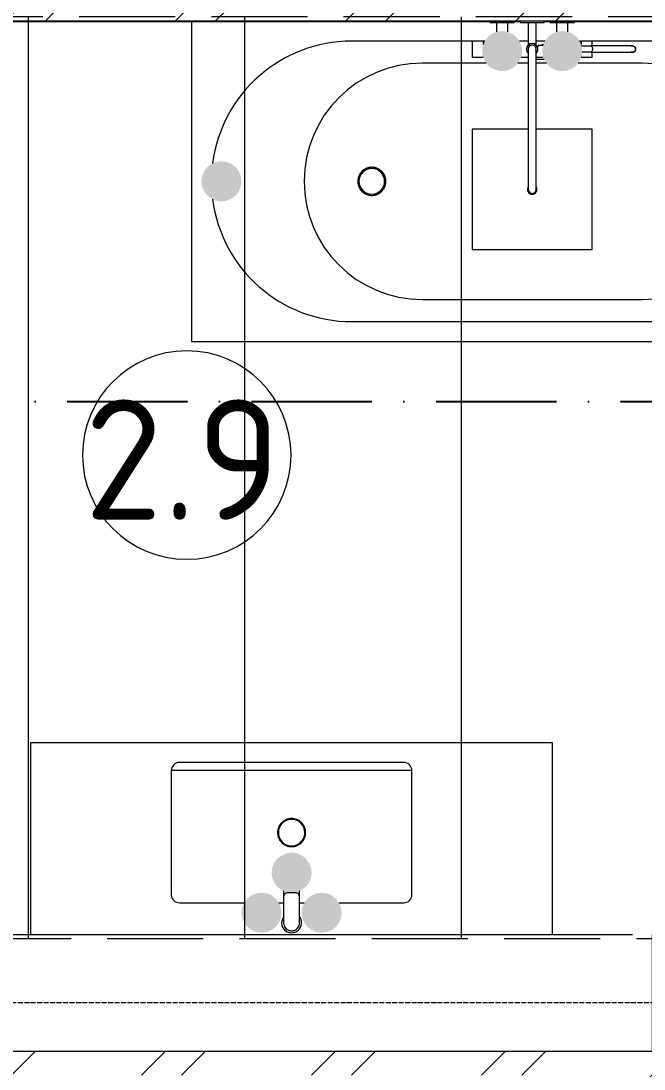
# Model space of a CAD drawing. Header units: millimetres. Extents: x -5016 to 63303, y -6019 to 98943.
# Drawn here: x 13475 to 15029, y 46135 to 48750 of the extents above; entities that cross this region are included whole.
import ezdxf

# ---------------------------------------------------------------- set-up
doc = ezdxf.new("R2010")
doc.units = ezdxf.units.MM
for name, pattern in [('ОВ_ШП', [460, 300, -80, 0, -80]), ('ОВ_ШТРИХ', [330, 240, -90]), ('Осевая 12-2-2', [16, 12, -2, 0, -2])]:
    doc.linetypes.add(name, pattern=pattern)
for name, color, linetype, lineweight in [('A-AREA-IDEN', 8, 'Continuous', 13), ('A-DETL-GENF', 9, 'Continuous', 13), ('A-GLAZ', 8, 'Continuous', 13), ('A-WALL', 8, 'Continuous', 13), ('A-WALL-PATT', 8, 'Continuous', 13), ('I-FURN', 9, 'Continuous', 13), ('P-SANR-FIXT', 9, 'Continuous', 13), ('S-GRID', 8, 'Continuous', 13), ('АР_подложка', 8, 'Continuous', 13), ('ТЗ_АР_зоны', 5, 'Continuous', 13), ('ТЗ_АР_марки', 7, 'Continuous', 18)]:
    doc.layers.add(name, color=color, linetype=linetype, lineweight=lineweight)
doc.styles.add('GOST Common', font='GOST_Common.ttf', dxfattribs={"height": 300})
pattern_1 = [(45, (0, 0), (-212.132, 212.132), []), (45, (0, 100), (-212.132, 212.132), [])]

# ---------------------------------------------------------------- blocks, each defined once
blk = doc.blocks.new('INT 16 Тумба с раковиной - INT 16 Тумба с раковиной 2-1564531-Этаж 2 - Планировка')
at = {"layer": 'I-FURN'}
blk.add_line((-800, -180), (-200, -180), dxfattribs=at)
blk = doc.blocks.new('INT 16 Смеситель - INT 16 Смеситель-1566569-Этаж 2 - Планировка')
at = {"layer": 'P-SANR-FIXT'}
for p, q in [((-20, 0), (-20, -65)), ((20, -65), (20, 0)), ((-20, -65), (-20, -79.6)), ((-10, -75), (10, -75)), ((20, -79.6), (20, -65))]:
    blk.add_line(p, q, dxfattribs=at)
for centre, radius, start, end in [((0, 0), 25, 360, 180), ((0, 0), 25, 180, 216.232), ((0, 0), 20, 90, 180), ((0, 0), 20, 143.7312, 165), ((0, 0), 20, 143.7312, 165), ((0, 0), 20, 90, 113.3697), ((0, 0), 20, 66.6303, 113.3697), ((0, 0), 20, 360, 90), ((0, 0), 20, 66.6303, 90), ((0, 0), 20, 30, 50.4689), ((0, 0), 20, 30, 50.4689), ((0, 0), 25, 323.768, 360), ((-10, -65), 10, 180, 270), ((-10, -65), 10, 180, 255), ((10, -65), 10, 270, 360), ((10, -65), 10, 285, 330)]:
    blk.add_arc(centre, radius, start, end, dxfattribs=at)
blk = doc.blocks.new('INT 16 Раковина - INT 16 Раковина-V2-Этаж 2 - Планировка')
at = {"layer": 'A-DETL-GENF', "true_color": 0x0000ff}
blk.add_hatch(color=5, dxfattribs=at).paths.add_polyline_path([(-75, 250), (-87.9, 248.3), (-100, 243.3), (-110.4, 235.4), (-118.3, 225), (-123.3, 212.9), (-125, 200), (-123.3, 187.1), (-118.3, 175), (-110.4, 164.6), (-100, 156.7), (-87.9, 151.7), (-75, 150), (-62.1, 151.7), (-50, 156.7), (-39.6, 164.6), (-31.7, 175), (-26.7, 187.1), (-25, 200), (-26.7, 212.9), (-31.7, 225), (-39.6, 235.4), (-50, 243.3), (-62.1, 248.3)])
at = {"layer": 'A-DETL-GENF', "true_color": 0xff0000}
blk.add_hatch(color=1, dxfattribs=at).paths.add_polyline_path([(75, 250), (62.1, 248.3), (50, 243.3), (39.6, 235.4), (31.7, 225), (26.7, 212.9), (25, 200), (27.3, 185.5), (31.7, 175), (39.6, 164.6), (50, 156.7), (62.1, 151.7), (75, 150), (87.9, 151.7), (100, 156.7), (110.4, 164.6), (118.3, 175), (123.3, 187.1), (125, 200), (123.3, 212.9), (118.3, 225), (110.4, 235.4), (100, 243.3), (87.9, 248.3)])
at = {"layer": 'A-DETL-GENF', "true_color": 0x008000}
blk.add_hatch(color=96, dxfattribs=at).paths.add_polyline_path([(0, 150), (-12.9, 148.3), (-25, 143.3), (-35.4, 135.4), (-43.3, 125), (-48.3, 112.9), (-50, 100), (-48.3, 87.1), (-43.3, 75), (-35.4, 64.6), (-25, 56.7), (-12.9, 51.7), (0, 50), (12.9, 51.7), (27.3, 58.5), (35.4, 64.6), (43.3, 75), (48.3, 87.1), (50, 100), (48.3, 112.9), (43.3, 125), (35.4, 135.4), (25, 143.3), (12.9, 148.3)])
at = {"layer": 'P-SANR-FIXT'}
for p, q in [((-650, -225), (-650, 255)), ((650, 255), (650, -225)), ((-118.3, 175), (-280, 175)), ((-20, 175), (-31.7, 175)), ((31.7, 175), (20, 175)), ((280, 175), (118.3, 175)), ((-300, 155), (-300, -155)), ((300, -155), (300, 155)), ((-280, -175), (280, -175)), ((650, -225), (-650, -225))]:
    blk.add_line(p, q, dxfattribs=at)
at = {"layer": 'P-SANR-FIXT', "flags": 128}
for points in [[(35, 0), (35, 1.4), (34.9, 2.8), (34.7, 4.2), (34.6, 5.6), (34.3, 7), (34, 8.3), (33.6, 9.7), (33.2, 11), (32.8, 12.3), (32.2, 13.6), (31.7, 14.9), (31, 16.2), (30.4, 17.4), (29.7, 18.6), (28.9, 19.8), (28.1, 20.9), (27.2, 22), (26.3, 23.1), (25.4, 24.1), (24.4, 25.1), (23.4, 26.1), (22.3, 27), (21.2, 27.8), (20.1, 28.7), (18.9, 29.5), (17.7, 30.2), (16.5, 30.9), (15.2, 31.5), (14, 32.1), (12.7, 32.6), (11.4, 33.1), (10, 33.5), (8.7, 33.9), (7.3, 34.2), (5.9, 34.5), (4.6, 34.7), (3.2, 34.9), (1.8, 35), (0.4, 35), (-1, 35), (-2.4, 34.9), (-3.8, 34.8), (-5.2, 34.6), (-6.6, 34.4), (-8, 34.1), (-9.3, 33.7), (-10.7, 33.3), (-12, 32.9), (-13.3, 32.4), (-14.6, 31.8), (-15.8, 31.2), (-17.1, 30.6), (-18.3, 29.9), (-19.4, 29.1), (-20.6, 28.3), (-21.7, 27.5), (-22.8, 26.6), (-23.8, 25.6), (-24.8, 24.7), (-25.8, 23.6), (-26.7, 22.6), (-27.6, 21.5), (-28.5, 20.4), (-29.2, 19.2), (-30, 18), (-30.7, 16.8), (-31.3, 15.6), (-31.9, 14.3), (-32.5, 13), (-33, 11.7), (-33.4, 10.4), (-33.8, 9.1), (-34.1, 7.7), (-34.4, 6.3), (-34.6, 4.9), (-34.8, 3.5), (-34.9, 2.2), (-35, 0.8), (-35, 0)], [(-35, 0), (-35, -1.4), (-34.9, -2.8), (-34.7, -4.2), (-34.6, -5.6), (-34.3, -7), (-34, -8.3), (-33.6, -9.7), (-33.2, -11), (-32.8, -12.3), (-32.2, -13.6), (-31.7, -14.9), (-31, -16.2), (-30.4, -17.4), (-29.7, -18.6), (-28.9, -19.8), (-28.1, -20.9), (-27.2, -22), (-26.3, -23.1), (-25.4, -24.1), (-24.4, -25.1), (-23.4, -26.1), (-22.3, -27), (-21.2, -27.8), (-20.1, -28.7), (-18.9, -29.5), (-17.7, -30.2), (-16.5, -30.9), (-15.2, -31.5), (-14, -32.1), (-12.7, -32.6), (-11.4, -33.1), (-10, -33.5), (-8.7, -33.9), (-7.3, -34.2), (-5.9, -34.5), (-4.6, -34.7), (-3.2, -34.9), (-1.8, -35), (-0.4, -35), (1, -35), (2.4, -34.9), (3.8, -34.8), (5.2, -34.6), (6.6, -34.4), (8, -34.1), (9.3, -33.7), (10.7, -33.3), (12, -32.9), (13.3, -32.4), (14.6, -31.8), (15.8, -31.2), (17.1, -30.6), (18.3, -29.9), (19.4, -29.1), (20.6, -28.3), (21.7, -27.5), (22.8, -26.6), (23.8, -25.6), (24.8, -24.7), (25.8, -23.6), (26.7, -22.6), (27.6, -21.5), (28.5, -20.4), (29.2, -19.2), (30, -18), (30.7, -16.8), (31.3, -15.6), (31.9, -14.3), (32.5, -13), (33, -11.7), (33.4, -10.4), (33.8, -9.1), (34.1, -7.7), (34.4, -6.3), (34.6, -4.9), (34.8, -3.5), (34.9, -2.2), (35, -0.8), (35, 0)]]:
    blk.add_lwpolyline(points, dxfattribs=at)
at = {"layer": 'P-SANR-FIXT'}
for centre, radius, start, end in [((-280, 155), 20, 90, 180), ((280, 155), 20, 0, 90), ((0, 0), 35, 0, 180), ((0, 0), 33, 360, 180), ((0, 0), 35, 180, 0), ((0, 0), 33, 180, 360), ((-280, -155), 20, 180, 270), ((280, -155), 20, 270, 0)]:
    blk.add_arc(centre, radius, start, end, dxfattribs=at)
blk = doc.blocks.new('INT 20 Подоконник - Подоконник внутри-1566579-Этаж 2 - Планировка')
at = {"layer": 'A-GLAZ'}
for p, q in [((-950, 0), (-950, -290)), ((850, 0), (-950, 0)), ((850, -290), (850, 0)), ((-900, -290), (800, -290))]:
    blk.add_line(p, q, dxfattribs=at)
blk = doc.blocks.new('INT 04 Душевая система наружного монтажа - INT 04 Душевая система наружного монтажа-1566475-Этаж 2 - Планировка')
at = {"layer": 'A-DETL-GENF', "true_color": 0xff0000}
blk.add_hatch(color=1, dxfattribs=at).paths.add_polyline_path([(-75, -125), (-62.1, -123.3), (-50, -118.3), (-39.6, -110.4), (-30.1, -96.2), (-26.7, -87.9), (-25, -75), (-26.7, -62.1), (-31.7, -50), (-40.7, -38.9), (-50, -31.7), (-62.1, -26.7), (-75, -25), (-87.9, -26.7), (-100, -31.7), (-110.4, -39.6), (-118.3, -50), (-123.3, -62.1), (-125, -75), (-123.3, -87.9), (-118.3, -100), (-110.4, -110.4), (-100, -118.3), (-85.8, -123.6)])
at = {"layer": 'A-DETL-GENF', "true_color": 0x0000ff}
blk.add_hatch(color=5, dxfattribs=at).paths.add_polyline_path([(75, -125), (87.9, -123.3), (100, -118.3), (110.4, -110.4), (119.9, -96.2), (123.3, -87.9), (125, -75), (123.3, -62.1), (118.3, -50), (110.4, -39.6), (100, -31.7), (87.9, -26.7), (75, -25), (62.1, -26.7), (49.6, -32), (39.6, -39.6), (31.7, -50), (26.6, -63), (25, -75), (27, -88.7), (31.7, -100), (39.6, -110.4), (50, -118.3), (62.1, -123.3)])
at = {"layer": 'P-SANR-FIXT'}
for p, q in [((-105, 0), (-105, -4)), ((-45, -4), (-45, 0)), ((-30, 0), (-30, -4)), ((30, 0), (-30, 0)), ((-29, 0), (-30, 0)), ((30, 0), (29, 0)), ((30, -4), (30, 0)), ((45, 0), (45, -4)), ((105, -4), (105, 0)), ((-105, -4), (-104, -4)), ((-105, -4), (-45, -4)), ((-89, -4), (-89, -27.3)), ((-61, -27.3), (-61, -4)), ((-46, -4), (-45, -4)), ((-30, -4), (-29, -4)), ((-30, -4), (30, -4)), ((-10, -4), (-10, -60.2)), ((10, -60.2), (10, -4)), ((29, -4), (30, -4)), ((45, -4), (46, -4)), ((45, -4), (105, -4)), ((61, -4), (61, -27.3)), ((89, -27.1), (89, -4)), ((104, -4), (105, -4)), ((-122, -50), (-150, -50)), ((-150, -50), (-150, -70)), ((-122, -50), (-122, -58.5)), ((-120, -52), (-122, -52)), ((-118.3, -50), (-120, -50)), ((-120, -50), (-120, -52.9)), ((-9.9, -50), (-31.7, -50)), ((31.7, -50), (9.9, -50)), ((120, -50), (118.3, -50)), ((120, -50), (120, -52.9)), ((122, -52), (120, -52)), ((150, -50), (122, -50)), ((122, -50), (122, -58.5)), ((150, -61.4), (150, -50)), ((-150, -70), (-150, -90)), ((15, -61.2), (13.3, -66)), ((26.9, -61.2), (15, -61.2)), ((-150, -90), (-122.4, -90)), ((-27.6, -90), (-9, -90)), ((30, -96), (9.3, -96)), ((9.5, -90), (27, -90)), ((122.4, -90), (150, -90)), ((150, -90), (150, -78.6)), ((-10, -130), (-10, -360)), ((10, -360), (10, -130)), ((-9.7, -270), (-150, -270)), ((-150, -270), (-150, -570)), ((150, -270), (9.7, -270)), ((150, -570), (150, -270)), ((-150, -570), (150, -570))]:
    blk.add_line(p, q, dxfattribs=at)
at = {"layer": 'P-SANR-FIXT', "flags": 128}
for points in [[(-10, -70), (-10, -70), (-10, -70.2), (-10, -70.4), (-10, -70.8), (-10, -71.2), (-10, -71.7), (-10, -72.3), (-10, -73), (-10, -73.8), (-10, -74.7), (-10, -75.7), (-10, -76.8), (-10, -77.9), (-10, -79.2), (-10, -80.5), (-10, -81.9), (-10, -83.3), (-10, -84.9), (-10, -86.5), (-10, -88.2), (-10, -90), (-10, -91.8), (-10, -93.7), (-10, -95.6), (-10, -97.6), (-10, -99.6), (-10, -101.7), (-10, -103.9), (-10, -106), (-10, -108.3), (-10, -110.5), (-10, -112.8), (-10, -115.1), (-10, -117.4), (-10, -119.8), (-10, -122.2), (-10, -124.6), (-10, -127), (-10, -129.4), (-10, -130)], [(10, -130), (10, -127.6), (10, -125.2), (10, -122.8), (10, -120.4), (10, -118.1), (10, -115.7), (10, -113.4), (10, -111.1), (10, -108.9), (10, -106.6), (10, -104.4), (10, -102.3), (10, -100.2), (10, -98.1), (10, -96.1), (10, -94.2), (10, -92.3), (10, -90.4), (10, -88.7), (10, -87), (10, -85.3), (10, -83.8), (10, -82.3), (10, -80.8), (10, -79.5), (10, -78.3), (10, -77.1), (10, -76), (10, -75), (10, -74.1), (10, -73.3), (10, -72.5), (10, -71.9), (10, -71.3), (10, -70.9), (10, -70.5), (10, -70.2), (10, -70.1), (10, -70), (10, -70)], [(123.4, -62), (130.7, -62), (138.1, -62), (145.8, -62), (147, -62)], [(147, -78), (139.3, -78), (131.8, -78), (124.6, -78)], [(250, -62), (249.8, -62), (249.3, -62), (248.4, -62), (247.2, -62), (245.6, -62), (243.7, -62), (241.4, -62), (238.8, -62), (235.9, -62), (232.7, -62), (229.1, -62), (225.2, -62), (220.9, -62), (216.4, -62), (211.6, -62), (206.5, -62), (201.1, -62), (195.5, -62), (189.5, -62), (183.3, -62), (176.9, -62), (170.3, -62), (163.4, -62), (156.3, -62), (149, -62), (147, -62)], [(147, -78), (154.3, -78), (161.5, -78), (168.4, -78), (175.2, -78), (181.6, -78), (187.9, -78), (193.9, -78), (199.6, -78), (205.1, -78), (210.3, -78), (215.2, -78), (219.8, -78), (224.1, -78), (228.1, -78), (231.7, -78), (235.1, -78), (238.1, -78), (240.8, -78), (243.1, -78), (245.1, -78), (246.8, -78), (248.1, -78), (249.1, -78), (249.7, -78), (250, -78), (250, -78)], [(245.7, -62), (246.9, -62), (247.9, -62), (248.7, -62), (249.4, -62), (249.8, -62), (250, -62), (250, -62)], [(250, -78), (249.9, -78), (249.6, -78), (249.1, -78), (248.4, -78), (247.5, -78), (246.4, -78)], [(250, -62), (250.3, -62), (250.6, -62), (251, -62.1), (251.3, -62.1), (251.6, -62.2), (251.9, -62.2), (252.2, -62.3), (252.5, -62.4), (252.8, -62.5), (253.1, -62.6), (253.4, -62.8), (253.7, -62.9), (254, -63.1), (254.2, -63.2), (254.5, -63.4), (254.8, -63.6), (255, -63.8), (255.3, -64), (255.5, -64.2), (255.7, -64.4), (256, -64.7), (256.2, -64.9), (256.4, -65.2), (256.6, -65.4), (256.7, -65.7), (256.9, -66), (257.1, -66.2), (257.2, -66.5), (257.3, -66.8), (257.5, -67.1), (257.6, -67.4), (257.7, -67.7), (257.7, -68), (257.8, -68.3), (257.9, -68.6), (257.9, -69), (258, -69.3), (258, -69.6), (258, -69.9), (258, -70.2), (258, -70.6), (258, -70.9), (257.9, -71.2), (257.9, -71.5), (257.8, -71.8), (257.7, -72.1), (257.6, -72.4), (257.5, -72.7), (257.4, -73), (257.3, -73.3), (257.1, -73.6), (257, -73.9), (256.8, -74.2), (256.7, -74.4), (256.5, -74.7), (256.3, -75), (256.1, -75.2), (255.9, -75.4), (255.6, -75.7), (255.4, -75.9), (255.2, -76.1), (254.9, -76.3), (254.7, -76.5), (254.4, -76.7), (254.1, -76.9), (253.8, -77), (253.6, -77.2), (253.3, -77.3), (253, -77.4), (252.7, -77.5), (252.4, -77.6), (252.1, -77.7), (251.8, -77.8), (251.4, -77.9), (251.1, -77.9), (250.8, -78), (250.5, -78), (250.2, -78), (250, -78)], [(-10, -360), (-10, -362.4), (-10, -364.8), (-10, -367.2), (-10, -369.6), (-10, -371.9), (-10, -374.3), (-10, -376.6), (-10, -378.9), (-10, -381.1), (-10, -383.4), (-10, -385.6), (-10, -387.7), (-10, -389.8), (-10, -391.9), (-10, -393.9), (-10, -395.8), (-10, -397.7), (-10, -399.6), (-10, -401.3), (-10, -403), (-10, -404.7), (-10, -406.2), (-10, -407.7), (-10, -409.2), (-10, -410.5), (-10, -411.7), (-10, -412.9), (-10, -414), (-10, -415), (-10, -415.9), (-10, -416.7), (-10, -417.5), (-10, -418.1), (-10, -418.7), (-10, -419.1), (-10, -419.5), (-10, -419.8), (-10, -419.9), (-10, -420), (-10, -420)], [(10, -420), (10, -420), (10, -419.8), (10, -419.6), (10, -419.2), (10, -418.8), (10, -418.3), (10, -417.7), (10, -417), (10, -416.2), (10, -415.3), (10, -414.3), (10, -413.2), (10, -412.1), (10, -410.8), (10, -409.5), (10, -408.1), (10, -406.7), (10, -405.1), (10, -403.5), (10, -401.8), (10, -400), (10, -398.2), (10, -396.3), (10, -394.4), (10, -392.4), (10, -390.4), (10, -388.3), (10, -386.1), (10, -384), (10, -381.7), (10, -379.5), (10, -377.2), (10, -374.9), (10, -372.6), (10, -370.2), (10, -367.8), (10, -365.4), (10, -363), (10, -360.6), (10, -360)]]:
    blk.add_lwpolyline(points, dxfattribs=at)
at = {"layer": 'P-SANR-FIXT'}
for centre, radius, start, end in [((0, -70), 14, 360, 180), ((0, -70), 14, 180, 225), ((0, -70), 10, 0, 180), ((0, -70), 10, 135.5891, 180), ((0, -70), 10, 90, 105), ((0, -70), 10, 75, 90), ((0, -70), 10, 334.08, 30), ((0, -70), 14, 315, 360), ((30, -70), 12, 98.2496, 132.4754), ((250, -70), 8, 270, 90), ((0, -420), 12, 153.227, 270), ((0, -420), 12, 270, 28.785), ((0, -420), 10, 180, 360), ((0, -420), 10, 180, 225), ((0, -420), 10, 255, 270), ((0, -420), 10, 270, 285), ((0, -420), 10, 315, 0)]:
    blk.add_arc(centre, radius, start, end, dxfattribs=at)
for points, knots in [([(-9.4, -59.6), (-9.3, -59.6), (-9.2, -59.5), (-9, -59.3), (-8.6, -59), (-8.3, -58.7), (-8, -58.5), (-7.8, -58.4), (-7.7, -58.3), (-7.7, -58.3)], [0.1111111, 0.1111111, 0.1111111, 0.1111111, 0.125, 0.1388889, 0.1666667, 0.1944444, 0.2083333, 0.2152778, 0.2222222, 0.2222222, 0.2222222, 0.2222222]), ([(-6.5, -57.6), (-6.3, -57.5), (-5.9, -57.3), (-5.5, -57.1), (-5.2, -57), (-5.1, -57)], [0.27777778, 0.27777778, 0.27777778, 0.27777778, 0.30555556, 0.31944444, 0.33333333, 0.33333333, 0.33333333, 0.33333333]), ([(5.1, -57), (5.3, -57), (5.6, -57.2), (6.1, -57.4), (6.4, -57.5), (6.4, -57.6)], [0.66666667, 0.66666667, 0.66666667, 0.66666667, 0.6875, 0.70833333, 0.72054664, 0.72054664, 0.72054664, 0.72054664]), ([(7.6, -58.3), (7.7, -58.3), (7.8, -58.3), (8.1, -58.6), (8.7, -59), (9.1, -59.4), (9.3, -59.5), (9.3, -59.6)], [0.7760417, 0.7760417, 0.7760417, 0.7760417, 0.78125, 0.7916667, 0.8333333, 0.875, 0.8854167, 0.8854167, 0.8854167, 0.8854167]), ([(24.3, -59.4), (24.4, -59.4), (24.7, -59.2), (25.4, -58.9), (26.5, -58.5), (27.5, -58.2), (28.2, -58.1), (28.3, -58.1)], [0.5017695, 0.5017695, 0.5017695, 0.5017695, 0.5138889, 0.5486111, 0.5833333, 0.6527778, 0.6666667, 0.6666667, 0.6666667, 0.6666667]), ([(147, -78), (147.4, -78), (148.4, -77.7), (149.6, -76.3), (150.5, -74.1), (151, -71.4), (151, -68.6), (150.4, -65.5), (149.1, -62.7), (147.7, -62), (147, -62)], [0, 0, 0, 0, 0.111111, 0.222222, 0.333333, 0.444444, 0.555556, 0.666667, 0.833333, 1, 1, 1, 1])]:
    blk.add_open_spline(points, degree=3, knots=knots, dxfattribs=at)
blk = doc.blocks.new('INT 04 Ванна встраиваемая - INT 04 Ванна встраиваемая-1566477-Этаж 2 - Планировка')
at = {"layer": 'A-DETL-GENF', "true_color": 0x008000}
blk.add_hatch(color=96, dxfattribs=at).paths.add_polyline_path([(-775, -100), (-762.1, -98.3), (-750, -93.3), (-739.6, -85.4), (-731.7, -75), (-726.7, -62.9), (-725, -50), (-726.7, -37.1), (-731.7, -25), (-739.6, -14.6), (-750, -6.7), (-762.1, -1.7), (-775, 0), (-787.9, -1.7), (-800, -6.7), (-810.4, -14.6), (-818.3, -25), (-823.3, -37.1), (-825, -50), (-823.3, -62.9), (-818.3, -75), (-807.8, -87.3), (-800, -93.3), (-787.9, -98.3)])
at = {"layer": 'P-SANR-FIXT'}
for p, q in [((-850, 350), (-850, -450)), ((-150, 300), (-450, 300)), ((-120, 300), (-122, 300)), ((122, 300), (120, 300)), ((450, 300), (150, 300)), ((-114.5, 245), (-273.8, 245)), ((-9.7, 245), (-35.5, 245)), ((35.5, 245), (9.5, 245)), ((274.2, 245), (114.5, 245)), ((-273.8, -345), (274.2, -345)), ((-450, -400), (450, -400)), ((-850, -450), (850, -450))]:
    blk.add_line(p, q, dxfattribs=at)
at = {"layer": 'P-SANR-FIXT', "flags": 128}
for points in [[(-365, -50), (-365, -48.6), (-365.1, -47.2), (-365.3, -45.8), (-365.4, -44.4), (-365.7, -43), (-366, -41.7), (-366.4, -40.3), (-366.8, -39), (-367.2, -37.7), (-367.8, -36.4), (-368.3, -35.1), (-369, -33.8), (-369.6, -32.6), (-370.3, -31.4), (-371.1, -30.2), (-371.9, -29.1), (-372.8, -28), (-373.7, -26.9), (-374.6, -25.9), (-375.6, -24.9), (-376.6, -23.9), (-377.7, -23), (-378.8, -22.2), (-379.9, -21.3), (-381.1, -20.5), (-382.3, -19.8), (-383.5, -19.1), (-384.8, -18.5), (-386, -17.9), (-387.3, -17.4), (-388.6, -16.9), (-390, -16.5), (-391.3, -16.1), (-392.7, -15.8), (-394.1, -15.5), (-395.4, -15.3), (-396.8, -15.1), (-398.2, -15), (-399.6, -15), (-401, -15), (-402.4, -15.1), (-403.8, -15.2), (-405.2, -15.4), (-406.6, -15.6), (-408, -15.9), (-409.3, -16.3), (-410.7, -16.7), (-412, -17.1), (-413.3, -17.6), (-414.6, -18.2), (-415.8, -18.8), (-417.1, -19.4), (-418.3, -20.1), (-419.4, -20.9), (-420.6, -21.7), (-421.7, -22.5), (-422.8, -23.4), (-423.8, -24.4), (-424.8, -25.3), (-425.8, -26.4), (-426.7, -27.4), (-427.6, -28.5), (-428.5, -29.6), (-429.2, -30.8), (-430, -32), (-430.7, -33.2), (-431.3, -34.4), (-431.9, -35.7), (-432.5, -37), (-433, -38.3), (-433.4, -39.6), (-433.8, -40.9), (-434.1, -42.3), (-434.4, -43.7), (-434.6, -45.1), (-434.8, -46.5), (-434.9, -47.8), (-435, -49.2), (-435, -50)], [(-435, -50), (-435, -51.4), (-434.9, -52.8), (-434.7, -54.2), (-434.6, -55.6), (-434.3, -57), (-434, -58.3), (-433.6, -59.7), (-433.2, -61), (-432.8, -62.3), (-432.2, -63.6), (-431.7, -64.9), (-431, -66.2), (-430.4, -67.4), (-429.7, -68.6), (-428.9, -69.8), (-428.1, -70.9), (-427.2, -72), (-426.3, -73.1), (-425.4, -74.1), (-424.4, -75.1), (-423.4, -76.1), (-422.3, -77), (-421.2, -77.8), (-420.1, -78.7), (-418.9, -79.5), (-417.7, -80.2), (-416.5, -80.9), (-415.2, -81.5), (-414, -82.1), (-412.7, -82.6), (-411.4, -83.1), (-410, -83.5), (-408.7, -83.9), (-407.3, -84.2), (-405.9, -84.5), (-404.6, -84.7), (-403.2, -84.9), (-401.8, -85), (-400.4, -85), (-399, -85), (-397.6, -84.9), (-396.2, -84.8), (-394.8, -84.6), (-393.4, -84.4), (-392, -84.1), (-390.7, -83.7), (-389.3, -83.3), (-388, -82.9), (-386.7, -82.4), (-385.4, -81.8), (-384.2, -81.2), (-382.9, -80.6), (-381.7, -79.9), (-380.6, -79.1), (-379.4, -78.3), (-378.3, -77.5), (-377.2, -76.6), (-376.2, -75.6), (-375.2, -74.7), (-374.2, -73.6), (-373.3, -72.6), (-372.4, -71.5), (-371.5, -70.4), (-370.8, -69.2), (-370, -68), (-369.3, -66.8), (-368.7, -65.6), (-368.1, -64.3), (-367.5, -63), (-367, -61.7), (-366.6, -60.4), (-366.2, -59.1), (-365.9, -57.7), (-365.6, -56.3), (-365.4, -54.9), (-365.2, -53.5), (-365.1, -52.2), (-365, -50.8), (-365, -50)]]:
    blk.add_lwpolyline(points, dxfattribs=at)
at = {"layer": 'P-SANR-FIXT'}
for centre, radius, start, end in [((-450, -50), 350, 90, 172.6805), ((450, -50), 350, 270, 90), ((-273.8, -50), 295, 90, 270), ((274.2, -50), 295, 270, 90), ((-400, -50), 35, 0, 180), ((-400, -50), 32, 360, 180), ((-400, -50), 35, 180, 0), ((-400, -50), 32, 180, 360), ((-450, -50), 350, 187.3199, 270)]:
    blk.add_arc(centre, radius, start, end, dxfattribs=at)
blk = doc.blocks.new('INT Марка помещения - Номер помещения _ Площадь _ Имя-1615504-Этаж 2 - Планировка')
at = {"layer": 'A-AREA-IDEN'}
for start, end in [(360, 180), (180, 360)]:
    blk.add_arc((0, 0), 2.6, start, end, dxfattribs=at)
blk = doc.blocks.new('АР_plan2')
at = {"layer": 'A-WALL-PATT', "lineweight": 9}
h = blk.add_hatch(dxfattribs=at)
h.set_pattern_fill('FP_1', color=256, style=0, pattern_type=2)
h.set_pattern_definition(pattern_1)
h.paths.add_polyline_path([(21968.2, 13422.6), (21968.2, 13722.6), (19468.2, 13722.6), (19468.2, 13422.6), (21706.3, 13422.6)])
h.paths.add_polyline_path([(18668.2, 13422.6), (18668.2, 13722.6), (14868.2, 13722.6), (14868.2, 13422.6), (18096, 13422.6)])
h = blk.add_hatch(dxfattribs=at)
h.set_pattern_fill('FP_1', color=256, style=0, pattern_type=2)
h.set_pattern_definition(pattern_1)
h.paths.add_polyline_path([(22368.2, 10722.6), (22368.2, 11122.6), (21968.2, 11122.6), (21968.2, 10852.6), (20168.2, 10852.6), (20168.2, 11122.6), (17218.2, 11122.6), (17218.2, 10852.6), (15418.2, 10852.6), (15418.2, 11122.6), (14968.2, 11122.6), (14968.2, 10722.6), (15458.2, 10722.6), (15458.2, 10792.6), (17178.2, 10792.6), (17178.2, 10722.6), (20208.2, 10722.6), (20208.2, 10792.6), (21928.2, 10792.6), (21928.2, 10722.6), (22067.3, 10722.6)])
at = {"layer": 'A-WALL', "lineweight": 25}
for p, q in [((14868.2, 13422.6), (16889.2, 13422.6)), ((16947.2, 13422.6), (18668.2, 13422.6))]:
    blk.add_line(p, q, dxfattribs=at)
at = {"layer": 'S-GRID', "color": 251, "linetype": 'Осевая 12-2-2', "true_color": 0x646464}
blk.add_line((23375.6, 10972.6), (-1176.1, 10972.6), dxfattribs=at)
at = {"layer": 'A-AREA-IDEN', "xscale": 99.99999999999993, "yscale": 99.99999999999993, "zscale": 99.99999999999993}
blk.add_blockref('INT Марка помещения - Номер помещения _ Площадь _ Имя-1615504-Этаж 2 - Планировка', (16056.7, 12339.6), dxfattribs=at)
at = {"layer": 'A-GLAZ', "rotation": 180}
blk.add_blockref('INT 20 Подоконник - Подоконник внутри-1566579-Этаж 2 - Планировка', (16268.2, 10852.6), dxfattribs=at)
at = {"layer": 'I-FURN', "rotation": 180}
blk.add_blockref('INT 16 Тумба с раковиной - INT 16 Тумба с раковиной 2-1564531-Этаж 2 - Планировка', (15818.2, 11372.6), dxfattribs=at)
at = {"layer": 'P-SANR-FIXT'}
for name, p in [('INT 04 Ванна встраиваемая - INT 04 Ванна встраиваемая-1566477-Этаж 2 - Планировка', (16918.2, 13072.6)), ('INT 04 Душевая система наружного монтажа - INT 04 Душевая система наружного монтажа-1566475-Этаж 2 - Планировка', (16918.2, 13422.6))]:
    blk.add_blockref(name, p, dxfattribs=at)
at = {"layer": 'P-SANR-FIXT', "rotation": 180}
for name, p in [('INT 16 Раковина - INT 16 Раковина-V2-Этаж 2 - Планировка', (16318.2, 11397.6)), ('INT 16 Смеситель - INT 16 Смеситель-1566569-Этаж 2 - Планировка', (16318.2, 11172.6))]:
    blk.add_blockref(name, p, dxfattribs=at)
at = {"layer": 'A-AREA-IDEN', "insert": (15801.3, 12478.4), "char_height": 300, "width": 625.316, "attachment_point": 1, "style": 'GOST Common'}
blk.add_mtext('2.9', dxfattribs=at)

msp = doc.modelspace()

# ---------------------------------------------------------------- block references
at = {"layer": 'АР_подложка'}
msp.add_blockref('АР_plan2', (-2168, 35327), dxfattribs=at)

# ---------------------------------------------------------------- next in the draw order: hatches: boundary and pattern name
at = {"layer": 'ТЗ_АР_зоны'}
h = msp.add_hatch(dxfattribs=at)
h.set_pattern_fill('ANSI31', scale=170, angle=45)
h.paths.add_polyline_path([(12700, 46460), (19800, 46460), (19800, 48760), (12700, 48760)])

# ---------------------------------------------------------------- next in the draw order: linework, layer by layer
at = {"layer": 'ТЗ_АР_зоны', "linetype": 'ОВ_ШТРИХ'}
msp.add_lwpolyline([(12700, 46460), (19800, 46460), (19800, 48760), (12700, 48760)], close=True, dxfattribs=at)
at = {"layer": 'ТЗ_АР_марки', "linetype": 'ОВ_ШП', "lineweight": 25}
msp.add_lwpolyline([(11750, 47800), (18150, 47800), (18150, 53750), (11750, 53750)], close=True, dxfattribs=at)

doc.saveas('drawing.dxf')
